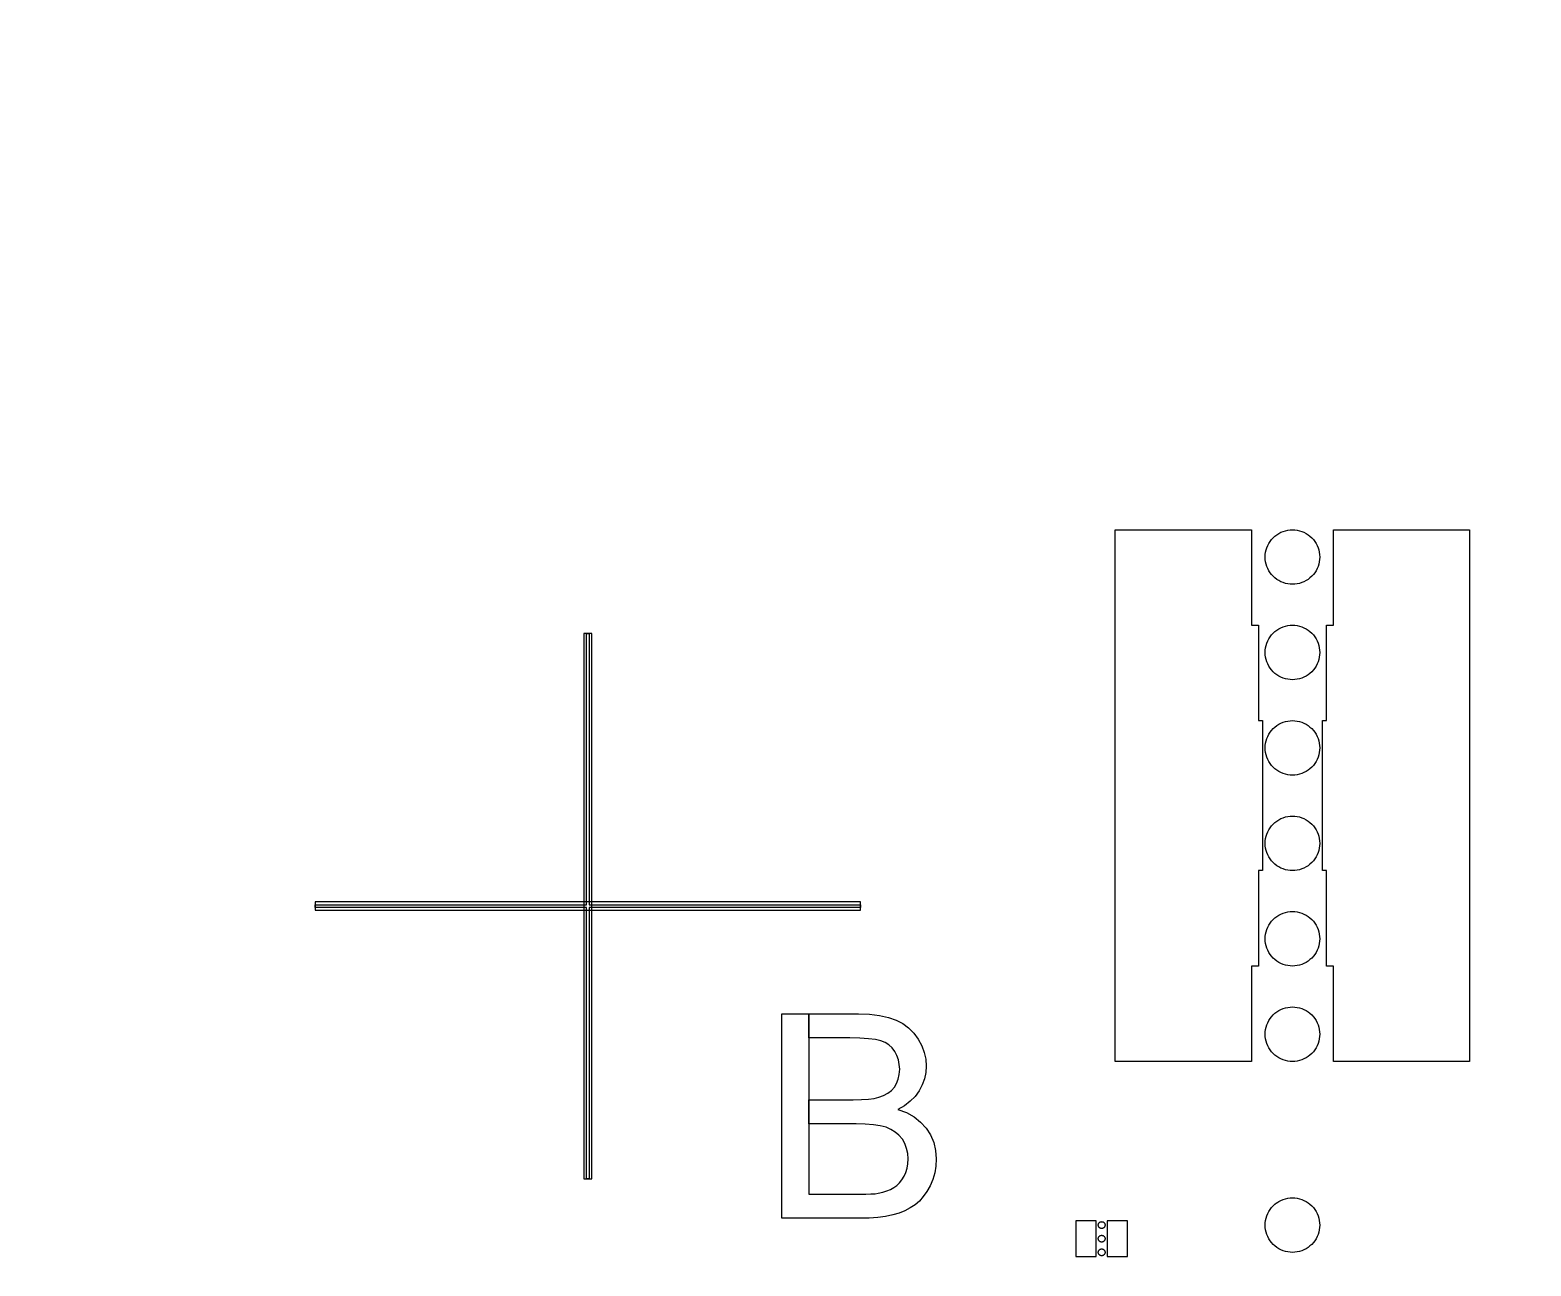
# Model space of a CAD drawing. Extents: x -52 to 52, y -50 to 50.
# Drawn here: x 40.114 to 41.215, y 2.4 to 3.307 of the extents above; entities that cross this region are included whole.
import ezdxf

# ---------------------------------------------------------------- set-up
doc = ezdxf.new("R2010")
doc.units = 0
for name, color, linetype in [('helperLayer', 6, 'CONTINUOUS'), ('largegap', 4, 'CONTINUOUS'), ('smallgap', 3, 'CONTINUOUS')]:
    doc.layers.add(name, color=color, linetype=linetype)

# ---------------------------------------------------------------- blocks, each defined once
blk = doc.blocks.new('Markers')
at = {"layer": 'largegap', "linetype": 'CONTINUOUS'}
for points in [[(40.91, 2.54), (40.91, 2.93), (41.01, 2.93), (41.01, 2.86), (41.015, 2.86), (41.015, 2.79), (41.018, 2.79), (41.018, 2.68), (41.015, 2.68), (41.015, 2.61), (41.01, 2.61), (41.01, 2.54), (40.91, 2.54)], [(40.91, 2.54), (40.91, 2.93), (41.01, 2.93), (41.01, 2.86), (41.015, 2.86), (41.015, 2.79), (41.018, 2.79), (41.018, 2.68), (41.015, 2.68), (41.015, 2.61), (41.01, 2.61), (41.01, 2.54), (40.91, 2.54)], [(41.07, 2.54), (41.07, 2.61), (41.065, 2.61), (41.065, 2.68), (41.062, 2.68), (41.062, 2.79), (41.065, 2.79), (41.065, 2.86), (41.07, 2.86), (41.07, 2.93), (41.17, 2.93), (41.17, 2.54), (41.07, 2.54)], [(41.07, 2.54), (41.07, 2.61), (41.065, 2.61), (41.065, 2.68), (41.062, 2.68), (41.062, 2.79), (41.065, 2.79), (41.065, 2.86), (41.07, 2.86), (41.07, 2.93), (41.17, 2.93), (41.17, 2.54), (41.07, 2.54)], [(40.52, 2.454), (40.526, 2.454), (40.526, 2.854), (40.52, 2.854), (40.52, 2.454)], [(40.323, 2.651), (40.723, 2.651), (40.723, 2.657), (40.323, 2.657), (40.323, 2.651)], [(40.685198, 2.557299), (40.685198, 2.575), (40.721623, 2.575), (40.729707, 2.574693), (40.737074, 2.573772), (40.74352, 2.57234), (40.749147, 2.570396), (40.754059, 2.567735), (40.758356, 2.564563), (40.762142, 2.560778), (40.765416, 2.556378), (40.767974, 2.551569), (40.769816, 2.546658), (40.770941, 2.541644), (40.771351, 2.53663), (40.770941, 2.531821), (40.77002, 2.527217), (40.768383, 2.522817), (40.766132, 2.51852), (40.763165, 2.514427), (40.759584, 2.510846), (40.755286, 2.507572), (40.750375, 2.504809), (40.756719, 2.502456), (40.762347, 2.499386), (40.767156, 2.4956), (40.771248, 2.491201), (40.77442, 2.486085), (40.776774, 2.480662), (40.778104, 2.474727), (40.778615, 2.468486), (40.778308, 2.463267), (40.77749, 2.458254), (40.776057, 2.453445), (40.774113, 2.44884), (40.77176, 2.444543), (40.7691, 2.440859), (40.766235, 2.437585), (40.763165, 2.434925), (40.759584, 2.432572), (40.755696, 2.430525), (40.751398, 2.428786), (40.746692, 2.427456), (40.741473, 2.42633), (40.735744, 2.425614), (40.7294, 2.425102), (40.722544, 2.425), (40.665348, 2.425), (40.665348, 2.575), (40.685198, 2.575), (40.685198, 2.557299), (40.685198, 2.511971), (40.685198, 2.49427), (40.685198, 2.442701), (40.726944, 2.442701), (40.73073, 2.442804), (40.733697, 2.443008), (40.73605, 2.443417), (40.739325, 2.444134), (40.742292, 2.445055), (40.745055, 2.44618), (40.74751, 2.44751), (40.749659, 2.449045), (40.751705, 2.450989), (40.753445, 2.45324), (40.755082, 2.455798), (40.75631, 2.458663), (40.757231, 2.461733), (40.757844, 2.465007), (40.758049, 2.468486), (40.757742, 2.472476), (40.756924, 2.476262), (40.755593, 2.479741), (40.753752, 2.483015), (40.751296, 2.48588), (40.748533, 2.488233), (40.745362, 2.490177), (40.74178, 2.491712), (40.737483, 2.492735), (40.732469, 2.493554), (40.726535, 2.494065), (40.719884, 2.49427), (40.685198, 2.49427), (40.685198, 2.511971), (40.717633, 2.511971), (40.72367, 2.512074), (40.728888, 2.512381), (40.733186, 2.512892), (40.736562, 2.513711), (40.740041, 2.514939), (40.743111, 2.516678), (40.745771, 2.518724), (40.74792, 2.52118), (40.749557, 2.523943), (40.750784, 2.527012), (40.751501, 2.530491), (40.751808, 2.534277), (40.751501, 2.537858), (40.750887, 2.541235), (40.749761, 2.544407), (40.748226, 2.547374), (40.74618, 2.549932), (40.743827, 2.552183), (40.741064, 2.55382), (40.737995, 2.55515), (40.734004, 2.556071), (40.728888, 2.556685), (40.722647, 2.557094), (40.715177, 2.557299), (40.685198, 2.557299)], [(40.881, 2.397), (40.896, 2.397), (40.896, 2.423), (40.881, 2.423), (40.881, 2.397)], [(40.881, 2.397), (40.896, 2.397), (40.896, 2.423), (40.881, 2.423), (40.881, 2.397)], [(40.904, 2.397), (40.919, 2.397), (40.919, 2.423), (40.904, 2.423), (40.904, 2.397)], [(40.904, 2.397), (40.919, 2.397), (40.919, 2.423), (40.904, 2.423), (40.904, 2.397)]]:
    blk.add_lwpolyline(points, close=True, dxfattribs=at)
at = {"layer": 'smallgap', "linetype": 'CONTINUOUS'}
for points in [[(41.038257, 2.929925), (41.04, 2.930001), (41.041743, 2.929925), (41.043473, 2.929697), (41.045176, 2.92932), (41.04684, 2.928795), (41.048452, 2.928127), (41.05, 2.927322), (41.051472, 2.926384), (41.052856, 2.925322), (41.054142, 2.924143), (41.055321, 2.922857), (41.056383, 2.921473), (41.057321, 2.920001), (41.058126, 2.918453), (41.058794, 2.916841), (41.059319, 2.915177), (41.059696, 2.913474), (41.059924, 2.911744), (41.06, 2.910001), (41.059924, 2.908258), (41.059696, 2.906528), (41.059319, 2.904825), (41.058794, 2.903161), (41.058126, 2.901549), (41.057321, 2.900001), (41.056383, 2.898529), (41.055321, 2.897145), (41.054142, 2.895859), (41.052856, 2.89468), (41.051472, 2.893618), (41.05, 2.89268), (41.048452, 2.891875), (41.04684, 2.891207), (41.045176, 2.890682), (41.043473, 2.890305), (41.041743, 2.890077), (41.04, 2.890001), (41.038257, 2.890077), (41.036527, 2.890305), (41.034824, 2.890682), (41.03316, 2.891207), (41.031548, 2.891875), (41.03, 2.89268), (41.028528, 2.893618), (41.027144, 2.89468), (41.025858, 2.895859), (41.024679, 2.897145), (41.023617, 2.898529), (41.022679, 2.900001), (41.021874, 2.901549), (41.021206, 2.903161), (41.020681, 2.904825), (41.020304, 2.906528), (41.020076, 2.908258), (41.02, 2.910001), (41.020076, 2.911744), (41.020304, 2.913474), (41.020681, 2.915177), (41.021206, 2.916841), (41.021874, 2.918453), (41.022679, 2.920001), (41.023617, 2.921473), (41.024679, 2.922857), (41.025858, 2.924143), (41.027144, 2.925322), (41.028528, 2.926384), (41.03, 2.927322), (41.031548, 2.928127), (41.03316, 2.928795), (41.034824, 2.92932), (41.036527, 2.929697), (41.038257, 2.929925)], [(40.522, 2.655), (40.522, 2.854), (40.524, 2.854), (40.524, 2.655), (40.645, 2.655), (40.723, 2.655), (40.723, 2.653), (40.645, 2.653), (40.524, 2.653), (40.524, 2.535001), (40.524, 2.454), (40.522, 2.454), (40.522, 2.535001), (40.522, 2.653), (40.323, 2.653), (40.323, 2.655), (40.522, 2.655)], [(41.036527, 2.859697), (41.038257, 2.859925), (41.04, 2.860001), (41.041743, 2.859925), (41.043473, 2.859697), (41.045176, 2.85932), (41.04684, 2.858795), (41.048452, 2.858127), (41.05, 2.857322), (41.051472, 2.856384), (41.052856, 2.855322), (41.054142, 2.854143), (41.055321, 2.852857), (41.056383, 2.851473), (41.057321, 2.850001), (41.058126, 2.848453), (41.058794, 2.846841), (41.059319, 2.845177), (41.059696, 2.843474), (41.059924, 2.841744), (41.06, 2.840001), (41.059924, 2.838258), (41.059696, 2.836528), (41.059319, 2.834825), (41.058794, 2.833161), (41.058126, 2.831549), (41.057321, 2.830001), (41.056383, 2.828529), (41.055321, 2.827145), (41.054142, 2.825859), (41.052856, 2.82468), (41.051472, 2.823618), (41.05, 2.82268), (41.048452, 2.821875), (41.04684, 2.821207), (41.045176, 2.820682), (41.043473, 2.820305), (41.041743, 2.820077), (41.04, 2.820001), (41.038257, 2.820077), (41.036527, 2.820305), (41.034824, 2.820682), (41.03316, 2.821207), (41.031548, 2.821875), (41.03, 2.82268), (41.028528, 2.823618), (41.027144, 2.82468), (41.025858, 2.825859), (41.024679, 2.827145), (41.023617, 2.828529), (41.022679, 2.830001), (41.021874, 2.831549), (41.021206, 2.833161), (41.020681, 2.834825), (41.020304, 2.836528), (41.020076, 2.838258), (41.02, 2.840001), (41.020076, 2.841744), (41.020304, 2.843474), (41.020681, 2.845177), (41.021206, 2.846841), (41.021874, 2.848453), (41.022679, 2.850001), (41.023617, 2.851473), (41.024679, 2.852857), (41.025858, 2.854143), (41.027144, 2.855322), (41.028528, 2.856384), (41.03, 2.857322), (41.031548, 2.858127), (41.03316, 2.858795), (41.034824, 2.85932), (41.036527, 2.859697)], [(41.036527, 2.789697), (41.038257, 2.789925), (41.04, 2.790001), (41.041743, 2.789925), (41.043473, 2.789697), (41.045176, 2.78932), (41.04684, 2.788795), (41.048452, 2.788127), (41.05, 2.787322), (41.051472, 2.786384), (41.052856, 2.785322), (41.054142, 2.784143), (41.055321, 2.782857), (41.056383, 2.781473), (41.057321, 2.780001), (41.058126, 2.778453), (41.058794, 2.776841), (41.059319, 2.775177), (41.059696, 2.773474), (41.059924, 2.771744), (41.06, 2.770001), (41.059924, 2.768258), (41.059696, 2.766528), (41.059319, 2.764825), (41.058794, 2.763161), (41.058126, 2.761549), (41.057321, 2.760001), (41.056383, 2.758529), (41.055321, 2.757145), (41.054142, 2.755859), (41.052856, 2.75468), (41.051472, 2.753618), (41.05, 2.75268), (41.048452, 2.751875), (41.04684, 2.751207), (41.045176, 2.750682), (41.043473, 2.750305), (41.041743, 2.750077), (41.04, 2.750001), (41.038257, 2.750077), (41.036527, 2.750305), (41.034824, 2.750682), (41.03316, 2.751207), (41.031548, 2.751875), (41.03, 2.75268), (41.028528, 2.753618), (41.027144, 2.75468), (41.025858, 2.755859), (41.024679, 2.757145), (41.023617, 2.758529), (41.022679, 2.760001), (41.021874, 2.761549), (41.021206, 2.763161), (41.020681, 2.764825), (41.020304, 2.766528), (41.020076, 2.768258), (41.02, 2.770001), (41.020076, 2.771744), (41.020304, 2.773474), (41.020681, 2.775177), (41.021206, 2.776841), (41.021874, 2.778453), (41.022679, 2.780001), (41.023617, 2.781473), (41.024679, 2.782857), (41.025858, 2.784143), (41.027144, 2.785322), (41.028528, 2.786384), (41.03, 2.787322), (41.031548, 2.788127), (41.03316, 2.788795), (41.034824, 2.78932), (41.036527, 2.789697)], [(41.036527, 2.719697), (41.038257, 2.719925), (41.04, 2.720001), (41.041743, 2.719925), (41.043473, 2.719697), (41.045176, 2.71932), (41.04684, 2.718795), (41.048452, 2.718127), (41.05, 2.717322), (41.051472, 2.716384), (41.052856, 2.715322), (41.054142, 2.714143), (41.055321, 2.712857), (41.056383, 2.711473), (41.057321, 2.710001), (41.058126, 2.708453), (41.058794, 2.706841), (41.059319, 2.705177), (41.059696, 2.703474), (41.059924, 2.701744), (41.06, 2.700001), (41.059924, 2.698258), (41.059696, 2.696528), (41.059319, 2.694825), (41.058794, 2.693161), (41.058126, 2.691549), (41.057321, 2.690001), (41.056383, 2.688529), (41.055321, 2.687145), (41.054142, 2.685859), (41.052856, 2.68468), (41.051472, 2.683618), (41.05, 2.68268), (41.048452, 2.681875), (41.04684, 2.681207), (41.045176, 2.680682), (41.043473, 2.680305), (41.041743, 2.680077), (41.04, 2.680001), (41.038257, 2.680077), (41.036527, 2.680305), (41.034824, 2.680682), (41.03316, 2.681207), (41.031548, 2.681875), (41.03, 2.68268), (41.028528, 2.683618), (41.027144, 2.68468), (41.025858, 2.685859), (41.024679, 2.687145), (41.023617, 2.688529), (41.022679, 2.690001), (41.021874, 2.691549), (41.021206, 2.693161), (41.020681, 2.694825), (41.020304, 2.696528), (41.020076, 2.698258), (41.02, 2.700001), (41.020076, 2.701744), (41.020304, 2.703474), (41.020681, 2.705177), (41.021206, 2.706841), (41.021874, 2.708453), (41.022679, 2.710001), (41.023617, 2.711473), (41.024679, 2.712857), (41.025858, 2.714143), (41.027144, 2.715322), (41.028528, 2.716384), (41.03, 2.717322), (41.031548, 2.718127), (41.03316, 2.718795), (41.034824, 2.71932), (41.036527, 2.719697)], [(41.036527, 2.649697), (41.038257, 2.649925), (41.04, 2.650001), (41.041743, 2.649925), (41.043473, 2.649697), (41.045176, 2.64932), (41.04684, 2.648795), (41.048452, 2.648127), (41.05, 2.647322), (41.051472, 2.646384), (41.052856, 2.645322), (41.054142, 2.644143), (41.055321, 2.642857), (41.056383, 2.641473), (41.057321, 2.640001), (41.058126, 2.638453), (41.058794, 2.636841), (41.059319, 2.635177), (41.059696, 2.633474), (41.059924, 2.631744), (41.06, 2.630001), (41.059924, 2.628258), (41.059696, 2.626528), (41.059319, 2.624825), (41.058794, 2.623161), (41.058126, 2.621549), (41.057321, 2.620001), (41.056383, 2.618529), (41.055321, 2.617145), (41.054142, 2.615859), (41.052856, 2.61468), (41.051472, 2.613618), (41.05, 2.61268), (41.048452, 2.611875), (41.04684, 2.611207), (41.045176, 2.610682), (41.043473, 2.610305), (41.041743, 2.610077), (41.04, 2.610001), (41.038257, 2.610077), (41.036527, 2.610305), (41.034824, 2.610682), (41.03316, 2.611207), (41.031548, 2.611875), (41.03, 2.61268), (41.028528, 2.613618), (41.027144, 2.61468), (41.025858, 2.615859), (41.024679, 2.617145), (41.023617, 2.618529), (41.022679, 2.620001), (41.021874, 2.621549), (41.021206, 2.623161), (41.020681, 2.624825), (41.020304, 2.626528), (41.020076, 2.628258), (41.02, 2.630001), (41.020076, 2.631744), (41.020304, 2.633474), (41.020681, 2.635177), (41.021206, 2.636841), (41.021874, 2.638453), (41.022679, 2.640001), (41.023617, 2.641473), (41.024679, 2.642857), (41.025858, 2.644143), (41.027144, 2.645322), (41.028528, 2.646384), (41.03, 2.647322), (41.031548, 2.648127), (41.03316, 2.648795), (41.034824, 2.64932), (41.036527, 2.649697)], [(41.036527, 2.579697), (41.038257, 2.579925), (41.04, 2.580001), (41.041743, 2.579925), (41.043473, 2.579697), (41.045176, 2.57932), (41.04684, 2.578795), (41.048452, 2.578127), (41.05, 2.577322), (41.051472, 2.576384), (41.052856, 2.575322), (41.054142, 2.574143), (41.055321, 2.572857), (41.056383, 2.571473), (41.057321, 2.570001), (41.058126, 2.568453), (41.058794, 2.566841), (41.059319, 2.565177), (41.059696, 2.563474), (41.059924, 2.561744), (41.06, 2.560001), (41.059924, 2.558258), (41.059696, 2.556528), (41.059319, 2.554825), (41.058794, 2.553161), (41.058126, 2.551549), (41.057321, 2.550001), (41.056383, 2.548529), (41.055321, 2.547145), (41.054142, 2.545859), (41.052856, 2.54468), (41.051472, 2.543618), (41.05, 2.54268), (41.048452, 2.541875), (41.04684, 2.541207), (41.045176, 2.540682), (41.043473, 2.540305), (41.041743, 2.540077), (41.04, 2.540001), (41.038257, 2.540077), (41.036527, 2.540305), (41.034824, 2.540682), (41.03316, 2.541207), (41.031548, 2.541875), (41.03, 2.54268), (41.028528, 2.543618), (41.027144, 2.54468), (41.025858, 2.545859), (41.024679, 2.547145), (41.023617, 2.548529), (41.022679, 2.550001), (41.021874, 2.551549), (41.021206, 2.553161), (41.020681, 2.554825), (41.020304, 2.556528), (41.020076, 2.558258), (41.02, 2.560001), (41.020076, 2.561744), (41.020304, 2.563474), (41.020681, 2.565177), (41.021206, 2.566841), (41.021874, 2.568453), (41.022679, 2.570001), (41.023617, 2.571473), (41.024679, 2.572857), (41.025858, 2.574143), (41.027144, 2.575322), (41.028528, 2.576384), (41.03, 2.577322), (41.031548, 2.578127), (41.03316, 2.578795), (41.034824, 2.57932), (41.036527, 2.579697)], [(40.685198, 2.557299), (40.685198, 2.575), (40.721623, 2.575), (40.729707, 2.574693), (40.737074, 2.573772), (40.74352, 2.57234), (40.749147, 2.570396), (40.754059, 2.567735), (40.758356, 2.564563), (40.762142, 2.560778), (40.765416, 2.556378), (40.767974, 2.551569), (40.769816, 2.546658), (40.770941, 2.541644), (40.771351, 2.53663), (40.770941, 2.531821), (40.77002, 2.527217), (40.768383, 2.522817), (40.766132, 2.51852), (40.763165, 2.514427), (40.759584, 2.510846), (40.755286, 2.507572), (40.750375, 2.504809), (40.756719, 2.502456), (40.762347, 2.499386), (40.767156, 2.4956), (40.771248, 2.491201), (40.77442, 2.486085), (40.776774, 2.480662), (40.778104, 2.474727), (40.778615, 2.468486), (40.778308, 2.463267), (40.77749, 2.458254), (40.776057, 2.453445), (40.774113, 2.44884), (40.77176, 2.444543), (40.7691, 2.440859), (40.766235, 2.437585), (40.763165, 2.434925), (40.759584, 2.432572), (40.755696, 2.430525), (40.751398, 2.428786), (40.746692, 2.427456), (40.741473, 2.42633), (40.735744, 2.425614), (40.7294, 2.425102), (40.722544, 2.425), (40.665348, 2.425), (40.665348, 2.575), (40.685198, 2.575), (40.685198, 2.557299), (40.685198, 2.511971), (40.685198, 2.49427), (40.685198, 2.442701), (40.726944, 2.442701), (40.73073, 2.442804), (40.733697, 2.443008), (40.73605, 2.443417), (40.739325, 2.444134), (40.742292, 2.445055), (40.745055, 2.44618), (40.74751, 2.44751), (40.749659, 2.449045), (40.751705, 2.450989), (40.753445, 2.45324), (40.755082, 2.455798), (40.75631, 2.458663), (40.757231, 2.461733), (40.757844, 2.465007), (40.758049, 2.468486), (40.757742, 2.472476), (40.756924, 2.476262), (40.755593, 2.479741), (40.753752, 2.483015), (40.751296, 2.48588), (40.748533, 2.488233), (40.745362, 2.490177), (40.74178, 2.491712), (40.737483, 2.492735), (40.732469, 2.493554), (40.726535, 2.494065), (40.719884, 2.49427), (40.685198, 2.49427), (40.685198, 2.511971), (40.717633, 2.511971), (40.72367, 2.512074), (40.728888, 2.512381), (40.733186, 2.512892), (40.736562, 2.513711), (40.740041, 2.514939), (40.743111, 2.516678), (40.745771, 2.518724), (40.74792, 2.52118), (40.749557, 2.523943), (40.750784, 2.527012), (40.751501, 2.530491), (40.751808, 2.534277), (40.751501, 2.537858), (40.750887, 2.541235), (40.749761, 2.544407), (40.748226, 2.547374), (40.74618, 2.549932), (40.743827, 2.552183), (40.741064, 2.55382), (40.737995, 2.55515), (40.734004, 2.556071), (40.728888, 2.556685), (40.722647, 2.557094), (40.715177, 2.557299), (40.685198, 2.557299)], [(41.036527, 2.439697), (41.038257, 2.439925), (41.04, 2.440001), (41.041743, 2.439925), (41.043473, 2.439697), (41.045176, 2.43932), (41.04684, 2.438795), (41.048452, 2.438127), (41.05, 2.437322), (41.051472, 2.436384), (41.052856, 2.435322), (41.054142, 2.434143), (41.055321, 2.432857), (41.056383, 2.431473), (41.057321, 2.430001), (41.058126, 2.428453), (41.058794, 2.426841), (41.059319, 2.425177), (41.059696, 2.423474), (41.059924, 2.421744), (41.06, 2.420001), (41.059924, 2.418258), (41.059696, 2.416528), (41.059319, 2.414825), (41.058794, 2.413161), (41.058126, 2.411549), (41.057321, 2.410001), (41.056383, 2.408529), (41.055321, 2.407145), (41.054142, 2.405859), (41.052856, 2.40468), (41.051472, 2.403618), (41.05, 2.40268), (41.048452, 2.401875), (41.04684, 2.401207), (41.045176, 2.400682), (41.043473, 2.400305), (41.041743, 2.400077), (41.04, 2.400001), (41.038257, 2.400077), (41.036527, 2.400305), (41.034824, 2.400682), (41.03316, 2.401207), (41.031548, 2.401875), (41.03, 2.40268), (41.028528, 2.403618), (41.027144, 2.40468), (41.025858, 2.405859), (41.024679, 2.407145), (41.023617, 2.408529), (41.022679, 2.410001), (41.021874, 2.411549), (41.021206, 2.413161), (41.020681, 2.414825), (41.020304, 2.416528), (41.020076, 2.418258), (41.02, 2.420001), (41.020076, 2.421744), (41.020304, 2.423474), (41.020681, 2.425177), (41.021206, 2.426841), (41.021874, 2.428453), (41.022679, 2.430001), (41.023617, 2.431473), (41.024679, 2.432857), (41.025858, 2.434143), (41.027144, 2.435322), (41.028355, 2.436251), (41.028528, 2.436384), (41.03, 2.437322), (41.031548, 2.438127), (41.03316, 2.438795), (41.034824, 2.43932), (41.036527, 2.439697)], [(40.899566, 2.422463), (40.899782, 2.422491), (40.9, 2.422501), (40.900218, 2.422491), (40.900434, 2.422463), (40.900647, 2.422416), (40.900855, 2.42235), (40.901057, 2.422267), (40.90125, 2.422166), (40.901434, 2.422049), (40.901607, 2.421916), (40.901768, 2.421769), (40.901915, 2.421608), (40.902048, 2.421435), (40.902165, 2.421251), (40.902266, 2.421058), (40.902349, 2.420856), (40.902415, 2.420648), (40.902462, 2.420435), (40.90249, 2.420219), (40.9025, 2.420001), (40.90249, 2.419783), (40.902462, 2.419567), (40.902415, 2.419354), (40.902349, 2.419146), (40.902266, 2.418944), (40.902165, 2.418751), (40.902048, 2.418567), (40.901915, 2.418394), (40.901768, 2.418233), (40.901607, 2.418086), (40.901434, 2.417953), (40.90125, 2.417836), (40.901057, 2.417735), (40.900855, 2.417652), (40.900647, 2.417586), (40.900434, 2.417539), (40.900218, 2.417511), (40.9, 2.417501), (40.899782, 2.417511), (40.899566, 2.417539), (40.899353, 2.417586), (40.899145, 2.417652), (40.898943, 2.417735), (40.89875, 2.417836), (40.898566, 2.417953), (40.898393, 2.418086), (40.898232, 2.418233), (40.898085, 2.418394), (40.897952, 2.418567), (40.897835, 2.418751), (40.897734, 2.418944), (40.897651, 2.419146), (40.897585, 2.419354), (40.897538, 2.419567), (40.89751, 2.419783), (40.8975, 2.420001), (40.89751, 2.420219), (40.897538, 2.420435), (40.897585, 2.420648), (40.897651, 2.420856), (40.897734, 2.421058), (40.897835, 2.421251), (40.897952, 2.421435), (40.898085, 2.421608), (40.898232, 2.421769), (40.898393, 2.421916), (40.898566, 2.422049), (40.89875, 2.422166), (40.898943, 2.422267), (40.899145, 2.42235), (40.899353, 2.422416), (40.899566, 2.422463)], [(40.899782, 2.412491), (40.9, 2.412501), (40.900218, 2.412491), (40.900434, 2.412463), (40.900647, 2.412416), (40.900855, 2.41235), (40.901057, 2.412267), (40.90125, 2.412166), (40.901434, 2.412049), (40.901607, 2.411916), (40.901768, 2.411769), (40.901915, 2.411608), (40.901949, 2.411564), (40.902048, 2.411435), (40.902165, 2.411251), (40.902266, 2.411058), (40.902349, 2.410856), (40.902415, 2.410648), (40.902462, 2.410435), (40.90249, 2.410219), (40.9025, 2.410001), (40.90249, 2.409783), (40.902462, 2.409567), (40.902415, 2.409354), (40.902349, 2.409146), (40.902266, 2.408944), (40.902165, 2.408751), (40.902048, 2.408567), (40.901915, 2.408394), (40.901768, 2.408233), (40.901607, 2.408086), (40.901434, 2.407953), (40.90125, 2.407836), (40.901057, 2.407735), (40.900855, 2.407652), (40.900647, 2.407586), (40.900434, 2.407539), (40.900218, 2.407511), (40.9, 2.407501), (40.899782, 2.407511), (40.899566, 2.407539), (40.899353, 2.407586), (40.899145, 2.407652), (40.898943, 2.407735), (40.89875, 2.407836), (40.898566, 2.407953), (40.898393, 2.408086), (40.898232, 2.408233), (40.898085, 2.408394), (40.897952, 2.408567), (40.897835, 2.408751), (40.897734, 2.408944), (40.897651, 2.409146), (40.897585, 2.409354), (40.897538, 2.409567), (40.89751, 2.409783), (40.8975, 2.410001), (40.89751, 2.410219), (40.897538, 2.410435), (40.897585, 2.410648), (40.897651, 2.410856), (40.897734, 2.411058), (40.897835, 2.411251), (40.897952, 2.411435), (40.898051, 2.411564), (40.898085, 2.411608), (40.898232, 2.411769), (40.898393, 2.411916), (40.898566, 2.412049), (40.89875, 2.412166), (40.898943, 2.412267), (40.899145, 2.41235), (40.899353, 2.412416), (40.899566, 2.412463), (40.899782, 2.412491)], [(40.899782, 2.402491), (40.9, 2.402501), (40.900218, 2.402491), (40.900434, 2.402463), (40.900647, 2.402416), (40.900855, 2.40235), (40.901057, 2.402267), (40.90125, 2.402166), (40.901434, 2.402049), (40.901607, 2.401916), (40.901768, 2.401769), (40.901915, 2.401608), (40.902048, 2.401435), (40.902165, 2.401251), (40.902266, 2.401058), (40.902349, 2.400856), (40.902415, 2.400648), (40.902462, 2.400435), (40.90249, 2.400219), (40.9025, 2.400001), (40.90249, 2.399783), (40.902462, 2.399567), (40.902415, 2.399354), (40.902349, 2.399146), (40.902266, 2.398944), (40.902165, 2.398751), (40.902048, 2.398567), (40.901915, 2.398394), (40.901768, 2.398233), (40.901607, 2.398086), (40.901434, 2.397953), (40.90125, 2.397836), (40.901057, 2.397735), (40.900855, 2.397652), (40.900647, 2.397586), (40.900434, 2.397539), (40.900218, 2.397511), (40.9, 2.397501), (40.899782, 2.397511), (40.899566, 2.397539), (40.899353, 2.397586), (40.899145, 2.397652), (40.898943, 2.397735), (40.89875, 2.397836), (40.898566, 2.397953), (40.898393, 2.398086), (40.898232, 2.398233), (40.898085, 2.398394), (40.897952, 2.398567), (40.897835, 2.398751), (40.897734, 2.398944), (40.897651, 2.399146), (40.897585, 2.399354), (40.897538, 2.399567), (40.89751, 2.399783), (40.8975, 2.400001), (40.89751, 2.400219), (40.897538, 2.400435), (40.897585, 2.400648), (40.897651, 2.400856), (40.897734, 2.401058), (40.897835, 2.401251), (40.897952, 2.401435), (40.898085, 2.401608), (40.898232, 2.401769), (40.898393, 2.401916), (40.898566, 2.402049), (40.89875, 2.402166), (40.898943, 2.402267), (40.899145, 2.40235), (40.899353, 2.402416), (40.899566, 2.402463), (40.899782, 2.402491)]]:
    blk.add_lwpolyline(points, close=True, dxfattribs=at)

msp = doc.modelspace()

# ---------------------------------------------------------------- linework, layer by layer
at = {"layer": 'helperLayer', "linetype": 'CONTINUOUS'}
msp.add_circle((0, 0), 50, dxfattribs=at)

# ---------------------------------------------------------------- block references
msp.add_blockref('Markers', (0, 0.01))

doc.saveas('drawing.dxf')
